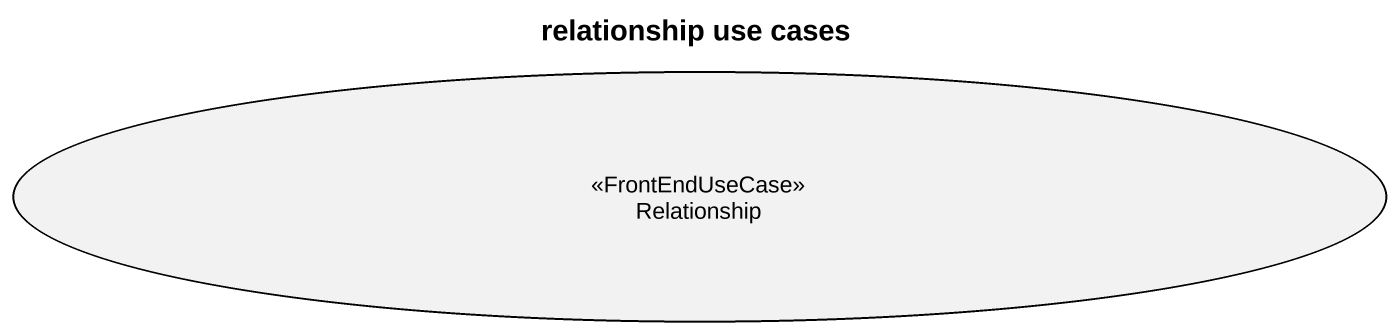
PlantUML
@startuml
title relationship use cases
usecase Relationship <<FrontEndUseCase>>
@enduml
